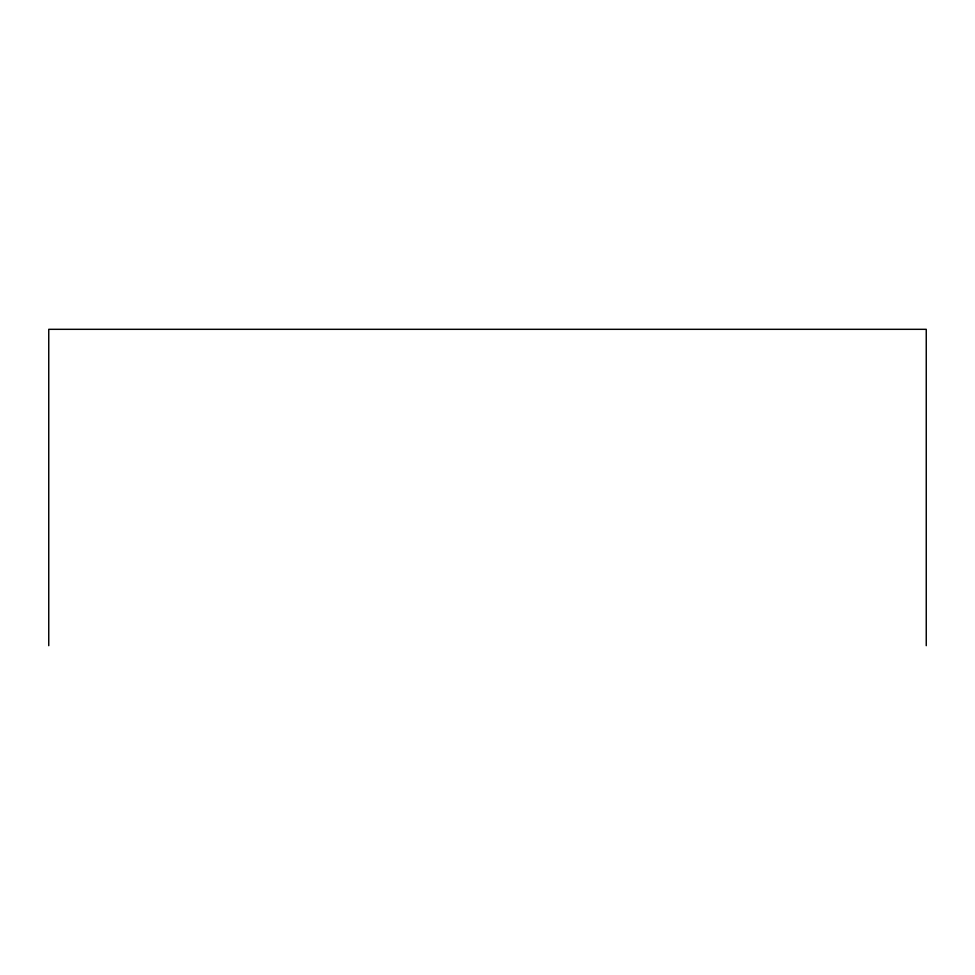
<?xml version="1.0" encoding="UTF-8"?>
<svg xmlns="http://www.w3.org/2000/svg" width="975" height="975" viewBox="0 0 975 975"><rect width="100%" height="100%" fill="white"/><g stroke="black" fill="none" stroke-linecap="round" stroke-linejoin="round"><path stroke-width="1.46" d="M926.25 645.682L926.25 329.318L48.75 329.318L48.75 645.682"/></g></svg>
